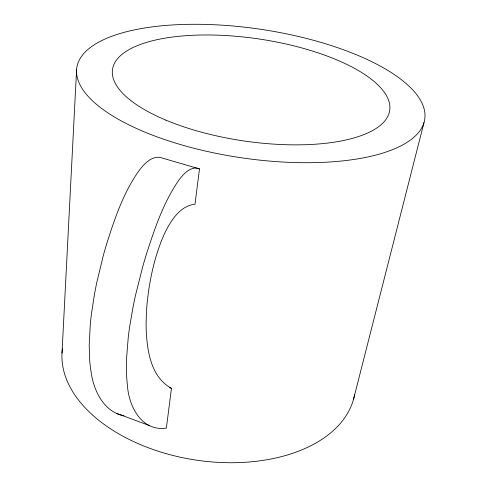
<?xml version="1.0" encoding="UTF-8"?>
<svg xmlns="http://www.w3.org/2000/svg" width="487" height="487" viewBox="0 0 487 487"><rect width="100%" height="100%" fill="white"/><g stroke="black" fill="none" stroke-linecap="round" stroke-linejoin="round"><path stroke-width="0.73" d="M62.007 353.093L76.581 69.86M171.461 388.322L166.377 428.073C141.474 431.939 128.489 405.774 127.375 384.76A175.18 47.732 -72.5 0 1 126.535 373.736L126.571 358.286L128.233 337.552A153.533 42.442 -72.3 0 1 129.706 326.436L133.03 307.163A154.47 42.686 -72.3 0 1 135.514 295.292L142.472 267.576A152.985 42.345 -72.3 0 1 145.863 255.943C154.166 230.01 162.914 203.596 178.321 180.89A66.64 19.955 -72.7 0 1 185.279 172.903C188.95 169.433 194.502 166.542 199.506 168.904L194.995 204.211C181.943 205.514 173.305 217.245 167.461 227.867A45.072 13.447 -72.3 0 0 164.034 234.752A47.148 14.038 -72.3 0 0 161.605 240.426C153.454 261.111 148.992 283.13 146.94 305.221A132.543 36.543 -72.8 0 0 146.429 312.289L146.1 323.599A158.391 42.88 -73.1 0 0 146.203 330.064C147.165 351.103 150.988 377.261 171.461 388.322L169.385 387.579M353.489 399.413L424.013 122.535A175.868 64.966 8.4 0 0 180.239 24.569A175.868 64.966 8.4 0 0 148.06 133.408A175.868 64.966 8.4 0 0 424.013 122.535M124.118 415.813C103.628 411.965 93.541 390.385 91.032 371.611A173.433 53.29 -72.5 0 1 89.718 360.532L89.206 345.058L90.296 324.36A151.981 47.367 -72.2 0 1 91.526 313.293L94.502 294.136A152.912 47.641 -72.3 0 1 96.816 282.357L103.487 254.89A151.439 47.257 -72.3 0 1 106.811 243.384C115.017 217.713 123.832 191.464 139.885 169.494A65.915 22.238 -72.8 0 1 147.269 161.751C151.439 158.178 157.508 155.779 162.822 158.226L199.506 168.904M116.588 413.372L149.235 425.498M354.621 394.531A147.896 90.637 8.8 0 1 194.483 459.85A147.896 90.637 8.8 0 1 62.409 348.875M165.89 120.131A140.098 51.537 8.4 0 0 388.602 114.555A140.098 51.537 8.4 0 0 198.836 35.07A140.098 51.537 8.4 0 0 165.89 120.131"/></g></svg>
